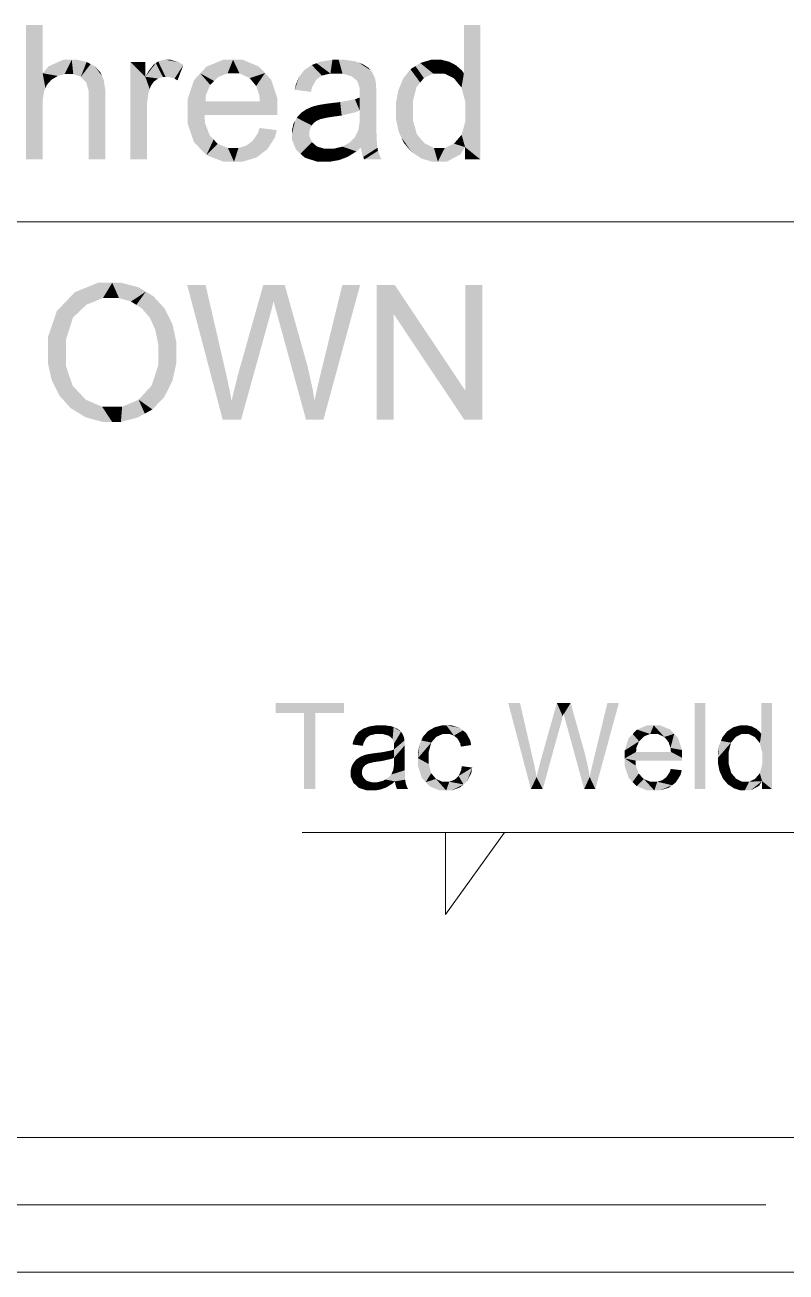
# Model space of a CAD drawing. Header units: millimetres. Extents: x 2 to 579, y 1 to 405.
# Drawn here: x 253.23 to 260.87, y 87.68 to 100.19 of the extents above; entities that cross this region are included whole.
import ezdxf

# ---------------------------------------------------------------- set-up
doc = ezdxf.new("R2010")
doc.units = ezdxf.units.MM
doc.linetypes.add('XKITLINE00', pattern=[0])
doc.layers.add('LinkedObject', color=7, linetype='Continuous', lineweight=0)

# ---------------------------------------------------------------- blocks, each defined once
blk = doc.blocks.new('*A4')
at = {"layer": 'LinkedObject'}
for points in [[(253.408, 100.192), (253.242, 98.842), (253.242, 100.192)], [(253.408, 99.707), (253.242, 98.842), (253.408, 100.192)], [(257.8, 100.192), (257.634, 99.707), (257.634, 100.192)], [(257.8, 100.192), (257.649, 99.417), (257.634, 99.707)], [(257.649, 99.417), (257.8, 100.192), (257.8, 98.842)], [(253.612, 99.842), (253.408, 99.707), (253.466, 99.775)], [(253.7, 99.842), (253.408, 99.707), (253.612, 99.842)], [(253.629, 99.699), (253.408, 99.707), (253.7, 99.842)], [(253.629, 99.699), (253.7, 99.842), (253.666, 99.699)], [(253.666, 99.699), (253.7, 99.842), (253.715, 99.699)], [(253.7, 99.842), (253.791, 99.671), (253.715, 99.699)], [(253.755, 99.842), (253.791, 99.671), (253.7, 99.842)], [(253.849, 99.821), (253.791, 99.671), (253.755, 99.842)], [(253.889, 99.799), (253.791, 99.671), (253.849, 99.821)], [(253.889, 99.799), (253.818, 99.642), (253.791, 99.671)], [(253.929, 99.778), (253.818, 99.642), (253.889, 99.799)], [(253.818, 99.642), (253.929, 99.778), (253.845, 99.614)], [(253.845, 99.614), (253.929, 99.778), (254.003, 99.681)], [(254.003, 99.681), (253.929, 99.778), (253.986, 99.719)], [(254.289, 99.821), (254.438, 99.672), (254.289, 98.842)], [(254.438, 99.672), (254.289, 99.821), (254.438, 99.821)], [(254.543, 99.809), (254.438, 99.672), (254.519, 99.792)], [(254.614, 99.671), (254.438, 99.672), (254.543, 99.809)], [(254.519, 99.792), (254.438, 99.672), (254.467, 99.724)], [(254.567, 99.826), (254.641, 99.671), (254.543, 99.809)], [(254.543, 99.809), (254.641, 99.671), (254.614, 99.671)], [(254.62, 99.842), (254.641, 99.671), (254.567, 99.826)], [(254.649, 99.842), (254.641, 99.671), (254.62, 99.842)], [(254.649, 99.842), (254.671, 99.671), (254.641, 99.671)], [(254.776, 99.816), (254.649, 99.842), (254.691, 99.842)], [(254.819, 99.789), (254.649, 99.842), (254.776, 99.816)], [(254.731, 99.653), (254.649, 99.842), (254.819, 99.789)], [(254.671, 99.671), (254.649, 99.842), (254.731, 99.653)], [(254.731, 99.653), (254.819, 99.789), (254.761, 99.636)], [(255.217, 99.842), (254.989, 99.706), (255.053, 99.774)], [(255.318, 99.842), (254.989, 99.706), (255.217, 99.842)], [(255.263, 99.706), (254.989, 99.706), (255.318, 99.842)], [(255.263, 99.706), (255.318, 99.842), (255.32, 99.706)], [(255.318, 99.842), (255.383, 99.706), (255.32, 99.706)], [(255.576, 99.775), (255.318, 99.842), (255.416, 99.842)], [(255.639, 99.709), (255.318, 99.842), (255.576, 99.775)], [(255.485, 99.658), (255.318, 99.842), (255.639, 99.709)], [(255.383, 99.706), (255.318, 99.842), (255.485, 99.658)], [(256.035, 99.741), (256.209, 99.684), (256.01, 99.709)], [(256.108, 99.79), (256.209, 99.684), (256.035, 99.741)], [(256.156, 99.808), (256.209, 99.684), (256.108, 99.79)], [(256.315, 99.842), (256.156, 99.808), (256.204, 99.825)], [(256.295, 99.704), (256.156, 99.808), (256.315, 99.842)], [(256.209, 99.684), (256.156, 99.808), (256.295, 99.704)], [(256.295, 99.704), (256.315, 99.842), (256.354, 99.704)], [(256.354, 99.704), (256.315, 99.842), (256.416, 99.704)], [(256.378, 99.842), (256.416, 99.704), (256.315, 99.842)], [(256.542, 99.827), (256.378, 99.842), (256.44, 99.842)], [(256.581, 99.813), (256.378, 99.842), (256.542, 99.827)], [(256.51, 99.676), (256.378, 99.842), (256.581, 99.813)], [(256.416, 99.704), (256.378, 99.842), (256.51, 99.676)], [(256.51, 99.676), (256.581, 99.813), (256.542, 99.648)], [(256.542, 99.648), (256.581, 99.813), (256.565, 99.628)], [(256.581, 99.813), (256.589, 99.557), (256.565, 99.628)], [(256.696, 99.739), (256.589, 99.557), (256.581, 99.813)], [(256.678, 99.761), (256.581, 99.813), (256.62, 99.798)], [(256.696, 99.739), (256.581, 99.813), (256.678, 99.761)], [(256.715, 99.716), (256.589, 99.557), (256.696, 99.739)], [(257.098, 99.747), (257.196, 99.614), (257.025, 99.655)], [(257.233, 99.659), (257.098, 99.747), (257.147, 99.779)], [(257.196, 99.614), (257.098, 99.747), (257.233, 99.659)], [(257.196, 99.81), (257.326, 99.704), (257.147, 99.779)], [(257.147, 99.779), (257.326, 99.704), (257.233, 99.659)], [(257.304, 99.842), (257.326, 99.704), (257.196, 99.81)], [(257.365, 99.842), (257.326, 99.704), (257.304, 99.842)], [(257.326, 99.704), (257.365, 99.842), (257.381, 99.704)], [(257.365, 99.842), (257.437, 99.704), (257.381, 99.704)], [(257.409, 99.842), (257.437, 99.704), (257.365, 99.842)], [(257.487, 99.823), (257.437, 99.704), (257.409, 99.842)], [(257.522, 99.805), (257.437, 99.704), (257.487, 99.823)], [(257.522, 99.805), (257.533, 99.658), (257.437, 99.704)], [(257.556, 99.786), (257.533, 99.658), (257.522, 99.805)], [(257.612, 99.737), (257.533, 99.658), (257.556, 99.786)], [(257.634, 99.707), (257.533, 99.658), (257.612, 99.737)], [(253.408, 99.434), (253.242, 98.842), (253.408, 99.707)], [(253.408, 99.434), (253.408, 99.707), (253.422, 99.525)], [(253.422, 99.525), (253.408, 99.707), (253.436, 99.557)], [(253.436, 99.557), (253.408, 99.707), (253.45, 99.59)], [(253.45, 99.59), (253.408, 99.707), (253.496, 99.642)], [(253.496, 99.642), (253.408, 99.707), (253.528, 99.661)], [(253.528, 99.661), (253.408, 99.707), (253.56, 99.68)], [(253.56, 99.68), (253.408, 99.707), (253.629, 99.699)], [(254.003, 99.681), (253.871, 99.524), (253.845, 99.614)], [(254.02, 99.643), (253.871, 99.524), (254.003, 99.681)], [(254.037, 99.534), (253.871, 99.524), (254.02, 99.643)], [(254.289, 98.842), (254.438, 99.672), (254.455, 98.842)], [(254.438, 99.672), (254.455, 99.354), (254.455, 98.842)], [(254.455, 99.354), (254.438, 99.672), (254.455, 99.406)], [(254.455, 99.406), (254.438, 99.672), (254.468, 99.503)], [(254.468, 99.503), (254.438, 99.672), (254.482, 99.547)], [(254.482, 99.547), (254.438, 99.672), (254.491, 99.576)], [(254.491, 99.576), (254.438, 99.672), (254.522, 99.622)], [(254.522, 99.622), (254.438, 99.672), (254.544, 99.638)], [(254.544, 99.638), (254.438, 99.672), (254.565, 99.654)], [(254.565, 99.654), (254.438, 99.672), (254.614, 99.671)], [(254.989, 99.706), (254.862, 99.446), (254.926, 99.638)], [(255.089, 99.591), (254.862, 99.446), (254.989, 99.706)], [(254.989, 99.706), (255.128, 99.629), (255.089, 99.591)], [(255.128, 99.629), (254.989, 99.706), (255.167, 99.668)], [(255.167, 99.668), (254.989, 99.706), (255.263, 99.706)], [(255.485, 99.658), (255.639, 99.709), (255.525, 99.61)], [(255.639, 99.709), (255.55, 99.579), (255.525, 99.61)], [(255.55, 99.579), (255.639, 99.709), (255.582, 99.487)], [(255.582, 99.487), (255.639, 99.709), (255.763, 99.454)], [(255.763, 99.454), (255.639, 99.709), (255.701, 99.642)], [(256.01, 99.709), (255.937, 99.541), (255.984, 99.677)], [(256.153, 99.643), (255.937, 99.541), (256.01, 99.709)], [(255.984, 99.677), (255.937, 99.541), (255.948, 99.593)], [(256.112, 99.571), (255.937, 99.541), (256.153, 99.643)], [(256.153, 99.643), (256.01, 99.709), (256.181, 99.664)], [(256.181, 99.664), (256.01, 99.709), (256.209, 99.684)], [(256.589, 99.501), (256.752, 99.605), (256.588, 99.48)], [(256.588, 99.48), (256.752, 99.605), (256.588, 99.463)], [(256.588, 99.463), (256.752, 99.605), (256.589, 99.333)], [(256.741, 99.66), (256.589, 99.557), (256.715, 99.716)], [(256.748, 99.626), (256.589, 99.557), (256.741, 99.66)], [(256.589, 99.557), (256.748, 99.626), (256.752, 99.605)], [(256.589, 99.557), (256.752, 99.605), (256.589, 99.506)], [(256.589, 99.506), (256.752, 99.605), (256.589, 99.501)], [(256.756, 99.528), (256.589, 99.333), (256.752, 99.605)], [(257.025, 99.655), (257.196, 99.614), (257.001, 99.596)], [(257.001, 99.596), (257.196, 99.614), (257.159, 99.569)], [(257.533, 99.658), (257.634, 99.707), (257.571, 99.611)], [(257.571, 99.611), (257.634, 99.707), (257.61, 99.564)], [(257.634, 99.707), (257.649, 99.417), (257.61, 99.564)], [(254.037, 99.462), (253.871, 99.524), (254.037, 99.534)], [(253.871, 99.524), (254.037, 99.462), (253.871, 99.461)], [(255.046, 99.489), (254.862, 99.446), (255.089, 99.591)], [(254.862, 99.446), (255.046, 99.489), (255.042, 99.425)], [(255.582, 99.487), (255.763, 99.454), (255.587, 99.425)], [(255.937, 99.541), (256.112, 99.571), (256.099, 99.52)], [(256.756, 99.473), (256.589, 99.333), (256.756, 99.528)], [(257.001, 99.596), (256.952, 99.33), (256.976, 99.536)], [(257.159, 99.569), (256.952, 99.33), (257.001, 99.596)], [(257.122, 99.427), (256.952, 99.33), (257.159, 99.569)], [(256.976, 99.536), (256.952, 99.33), (256.952, 99.403)], [(253.408, 99.377), (253.242, 98.842), (253.408, 99.434)], [(253.242, 98.842), (253.408, 99.377), (253.408, 98.842)], [(253.871, 98.842), (254.037, 99.462), (254.037, 98.842)], [(253.871, 99.461), (254.037, 99.462), (253.871, 98.842)], [(255.042, 99.425), (254.862, 99.323), (254.862, 99.446)], [(255.042, 99.425), (255.763, 99.333), (254.862, 99.323)], [(255.587, 99.425), (255.763, 99.333), (255.042, 99.425)], [(255.763, 99.333), (255.587, 99.425), (255.763, 99.454)], [(256.113, 99.372), (256.153, 99.228), (256.053, 99.345)], [(256.146, 99.381), (256.153, 99.228), (256.113, 99.372)], [(256.17, 99.387), (256.195, 99.247), (256.146, 99.381)], [(256.153, 99.228), (256.146, 99.381), (256.174, 99.237)], [(256.174, 99.237), (256.146, 99.381), (256.195, 99.247)], [(256.244, 99.4), (256.267, 99.263), (256.17, 99.387)], [(256.17, 99.387), (256.267, 99.263), (256.195, 99.247)], [(256.293, 99.406), (256.318, 99.271), (256.244, 99.4)], [(256.244, 99.4), (256.318, 99.271), (256.267, 99.263)], [(256.393, 99.418), (256.408, 99.283), (256.293, 99.406)], [(256.293, 99.406), (256.408, 99.283), (256.318, 99.271)], [(256.541, 99.446), (256.589, 99.333), (256.393, 99.418)], [(256.393, 99.418), (256.589, 99.333), (256.408, 99.283)], [(256.588, 99.463), (256.589, 99.333), (256.541, 99.446)], [(256.756, 99.473), (256.588, 99.272), (256.589, 99.333)], [(256.756, 99.252), (256.588, 99.272), (256.756, 99.473)], [(256.952, 99.33), (257.122, 99.427), (257.122, 99.33)], [(257.649, 99.417), (257.8, 98.842), (257.649, 99.316)], [(255.763, 99.325), (254.862, 99.323), (255.763, 99.333)], [(255.762, 99.303), (254.862, 99.323), (255.763, 99.325)], [(254.862, 99.323), (254.988, 98.952), (254.862, 99.204)], [(255.037, 99.208), (254.988, 98.952), (254.862, 99.323)], [(255.037, 99.208), (254.862, 99.323), (255.032, 99.289)], [(255.762, 99.289), (254.862, 99.323), (255.762, 99.303)], [(255.032, 99.289), (254.862, 99.323), (255.762, 99.289)], [(255.941, 99.231), (255.909, 99.1), (255.925, 99.202)], [(256.097, 99.166), (255.909, 99.1), (255.941, 99.231)], [(255.957, 99.261), (256.108, 99.183), (255.941, 99.231)], [(255.941, 99.231), (256.108, 99.183), (256.097, 99.166)], [(256, 99.309), (256.108, 99.183), (255.957, 99.261)], [(256.12, 99.201), (256, 99.309), (256.027, 99.327)], [(256.108, 99.183), (256, 99.309), (256.12, 99.201)], [(256.053, 99.345), (256.153, 99.228), (256.027, 99.327)], [(256.027, 99.327), (256.153, 99.228), (256.12, 99.201)], [(256.408, 99.283), (256.589, 99.333), (256.544, 99.315)], [(256.575, 99.135), (256.756, 99.252), (256.756, 99.136)], [(256.588, 99.218), (256.756, 99.252), (256.575, 99.135)], [(256.756, 99.252), (256.588, 99.218), (256.588, 99.272)], [(256.952, 99.33), (257.122, 99.236), (256.952, 99.255)], [(257.122, 99.236), (256.952, 99.33), (257.122, 99.33)], [(256.952, 99.255), (257.122, 99.236), (256.979, 99.122)], [(256.979, 99.122), (257.122, 99.236), (257.006, 99.065)], [(257.006, 99.065), (257.122, 99.236), (257.162, 99.096)], [(257.649, 99.225), (257.8, 98.842), (257.611, 99.09)], [(257.649, 99.316), (257.8, 98.842), (257.649, 99.225)], [(254.862, 99.204), (254.988, 98.952), (254.925, 99.018)], [(255.083, 99.085), (254.988, 98.952), (255.037, 99.208)], [(255.515, 99.029), (255.757, 99.136), (255.662, 98.945)], [(255.567, 99.105), (255.757, 99.136), (255.515, 99.029)], [(255.757, 99.136), (255.567, 99.105), (255.585, 99.158)], [(255.662, 98.945), (255.757, 99.136), (255.737, 99.061)], [(255.925, 99.202), (255.909, 99.1), (255.909, 99.136)], [(256.085, 99.126), (255.909, 99.1), (256.097, 99.166)], [(255.909, 99.1), (256.085, 99.126), (256.085, 99.105)], [(256.085, 99.071), (255.909, 99.1), (256.085, 99.105)], [(255.909, 99.1), (256.085, 99.071), (255.909, 99.039)], [(256.489, 99.013), (256.756, 99.136), (256.762, 98.99)], [(256.544, 99.07), (256.756, 99.136), (256.489, 99.013)], [(256.561, 99.106), (256.756, 99.136), (256.544, 99.07)], [(256.756, 99.136), (256.561, 99.106), (256.575, 99.135)], [(254.988, 98.952), (255.083, 99.085), (255.051, 98.886)], [(255.123, 99.042), (255.051, 98.886), (255.083, 99.085)], [(255.164, 98.999), (255.051, 98.886), (255.123, 99.042)], [(255.164, 98.999), (255.328, 98.82), (255.051, 98.886)], [(255.267, 98.957), (255.328, 98.82), (255.164, 98.999)], [(255.451, 98.981), (255.607, 98.903), (255.373, 98.957)], [(255.483, 99.005), (255.662, 98.945), (255.451, 98.981)], [(255.607, 98.903), (255.451, 98.981), (255.662, 98.945)], [(255.515, 99.029), (255.662, 98.945), (255.483, 99.005)], [(255.909, 99.039), (256.085, 99.071), (255.952, 98.938)], [(255.952, 98.938), (256.085, 99.071), (255.995, 98.899)], [(255.995, 98.899), (256.085, 99.071), (256.11, 99.016)], [(256.11, 99.016), (256.038, 98.86), (255.995, 98.899)], [(256.135, 98.994), (256.038, 98.86), (256.11, 99.016)], [(256.16, 98.972), (256.038, 98.86), (256.135, 98.994)], [(256.602, 98.962), (256.415, 98.971), (256.452, 98.992)], [(256.489, 99.013), (256.762, 98.99), (256.452, 98.992)], [(256.762, 98.99), (256.602, 98.962), (256.452, 98.992)], [(256.602, 98.962), (256.762, 98.99), (256.606, 98.928)], [(256.606, 98.928), (256.762, 98.99), (256.767, 98.959)], [(257.162, 99.096), (257.109, 98.917), (257.006, 99.065)], [(257.006, 99.065), (257.109, 98.917), (257.033, 99.007)], [(257.201, 99.049), (257.109, 98.917), (257.162, 99.096)], [(257.109, 98.917), (257.201, 99.049), (257.158, 98.885)], [(257.158, 98.885), (257.201, 99.049), (257.241, 99.003)], [(257.241, 99.003), (257.373, 98.82), (257.158, 98.885)], [(257.334, 98.957), (257.373, 98.82), (257.241, 99.003)], [(257.535, 99.001), (257.646, 98.966), (257.442, 98.957)], [(257.646, 98.966), (257.535, 99.001), (257.573, 99.045)], [(257.611, 99.09), (257.646, 98.966), (257.573, 99.045)], [(257.611, 99.09), (257.8, 98.842), (257.646, 98.966)], [(255.051, 98.886), (255.328, 98.82), (255.22, 98.82)], [(255.328, 98.957), (255.328, 98.82), (255.267, 98.957)], [(255.373, 98.957), (255.607, 98.903), (255.328, 98.82)], [(255.373, 98.957), (255.328, 98.82), (255.328, 98.957)], [(255.328, 98.82), (255.607, 98.903), (255.413, 98.82)], [(255.413, 98.82), (255.607, 98.903), (255.553, 98.862)], [(256.038, 98.86), (256.16, 98.972), (256.162, 98.82)], [(256.242, 98.82), (256.16, 98.972), (256.234, 98.95)], [(256.162, 98.82), (256.16, 98.972), (256.242, 98.82)], [(256.234, 98.95), (256.291, 98.82), (256.242, 98.82)], [(256.282, 98.95), (256.291, 98.82), (256.234, 98.95)], [(256.33, 98.95), (256.291, 98.82), (256.282, 98.95)], [(256.291, 98.82), (256.33, 98.95), (256.382, 98.836)], [(256.425, 98.852), (256.33, 98.95), (256.415, 98.971)], [(256.382, 98.836), (256.33, 98.95), (256.425, 98.852)], [(256.556, 98.923), (256.415, 98.971), (256.602, 98.962)], [(256.467, 98.868), (256.415, 98.971), (256.556, 98.923)], [(256.425, 98.852), (256.415, 98.971), (256.467, 98.868)], [(256.767, 98.959), (256.623, 98.867), (256.606, 98.928)], [(256.772, 98.929), (256.623, 98.867), (256.767, 98.959)], [(256.772, 98.929), (256.636, 98.842), (256.623, 98.867)], [(256.793, 98.87), (256.636, 98.842), (256.772, 98.929)], [(256.636, 98.842), (256.793, 98.87), (256.809, 98.842)], [(257.158, 98.885), (257.373, 98.82), (257.207, 98.852)], [(257.207, 98.852), (257.373, 98.82), (257.314, 98.82)], [(257.373, 98.82), (257.334, 98.957), (257.388, 98.957)], [(257.373, 98.82), (257.646, 98.966), (257.463, 98.82)], [(257.442, 98.957), (257.646, 98.966), (257.373, 98.82)], [(257.442, 98.957), (257.373, 98.82), (257.388, 98.957)], [(257.463, 98.82), (257.646, 98.966), (257.599, 98.893)], [(257.646, 98.966), (257.8, 98.842), (257.646, 98.842)], [(253.963, 97.605), (253.64, 97.415), (253.73, 97.51)], [(254.106, 97.605), (253.64, 97.415), (253.963, 97.605)], [(254.012, 97.451), (253.64, 97.415), (254.106, 97.605)], [(254.012, 97.451), (254.106, 97.605), (254.107, 97.451)], [(254.106, 97.605), (254.174, 97.451), (254.107, 97.451)], [(254.368, 97.56), (254.106, 97.605), (254.199, 97.605)], [(254.443, 97.516), (254.106, 97.605), (254.368, 97.56)], [(254.294, 97.417), (254.106, 97.605), (254.443, 97.516)], [(254.174, 97.451), (254.106, 97.605), (254.294, 97.417)], [(254.294, 97.417), (254.443, 97.516), (254.348, 97.383)], [(254.443, 97.516), (254.402, 97.349), (254.348, 97.383)], [(254.402, 97.349), (254.443, 97.516), (254.483, 97.254)], [(254.632, 97.346), (254.443, 97.516), (254.518, 97.471)], [(254.672, 97.267), (254.443, 97.516), (254.632, 97.346)], [(254.483, 97.254), (254.443, 97.516), (254.672, 97.267)], [(255.043, 97.582), (255.214, 96.232), (254.858, 97.582)], [(255.247, 96.697), (255.214, 96.232), (255.043, 97.582)], [(255.621, 97.582), (255.684, 97.26), (255.364, 96.67)], [(255.684, 97.26), (255.621, 97.582), (255.693, 97.293)], [(255.693, 97.293), (255.621, 97.582), (255.713, 97.372)], [(255.713, 97.372), (255.621, 97.582), (255.724, 97.419)], [(255.837, 97.582), (255.724, 97.419), (255.621, 97.582)], [(255.724, 97.419), (255.837, 97.582), (255.728, 97.404)], [(255.728, 97.404), (255.837, 97.582), (255.75, 97.324)], [(255.75, 97.324), (255.837, 97.582), (255.768, 97.26)], [(255.768, 97.26), (255.837, 97.582), (256.029, 96.898)], [(256.593, 97.582), (256.202, 96.714), (256.414, 97.582)], [(256.225, 96.232), (256.202, 96.714), (256.593, 97.582)], [(256.758, 97.582), (256.929, 97.292), (256.758, 96.232)], [(256.929, 97.292), (256.758, 97.582), (256.941, 97.582)], [(256.929, 97.292), (256.941, 97.582), (257.637, 96.232)], [(257.637, 96.232), (256.941, 97.582), (257.649, 96.522)], [(257.82, 97.582), (257.649, 96.522), (257.649, 97.582)], [(257.82, 96.232), (257.649, 96.522), (257.82, 97.582)], [(253.64, 97.415), (253.46, 96.889), (253.55, 97.32)], [(253.712, 97.256), (253.46, 96.889), (253.64, 97.415)], [(253.849, 97.386), (253.64, 97.415), (254.012, 97.451)], [(253.64, 97.415), (253.849, 97.386), (253.78, 97.321)], [(253.712, 97.256), (253.64, 97.415), (253.78, 97.321)], [(253.55, 97.32), (253.46, 96.889), (253.46, 97.057)], [(253.643, 97.038), (253.46, 96.889), (253.712, 97.256)], [(254.483, 97.254), (254.672, 97.267), (254.511, 97.193)], [(254.672, 97.267), (254.539, 97.131), (254.511, 97.193)], [(254.539, 97.131), (254.672, 97.267), (254.567, 96.988)], [(254.567, 96.988), (254.672, 97.267), (254.75, 97.006)], [(254.75, 97.006), (254.672, 97.267), (254.711, 97.187)], [(255.364, 96.67), (255.684, 97.26), (255.399, 96.232)], [(256.029, 96.898), (256.05, 96.232), (255.768, 97.26)], [(256.758, 96.232), (256.929, 97.292), (256.929, 96.232)], [(253.46, 96.889), (253.643, 97.038), (253.643, 96.886)], [(254.567, 96.905), (254.75, 97.006), (254.75, 96.905)], [(254.567, 96.988), (254.75, 97.006), (254.567, 96.905)], [(253.46, 96.889), (253.643, 96.764), (253.46, 96.8)], [(253.643, 96.764), (253.46, 96.889), (253.643, 96.886)], [(254.502, 96.574), (254.75, 96.905), (254.668, 96.537)], [(254.567, 96.775), (254.75, 96.905), (254.502, 96.574)], [(254.75, 96.905), (254.567, 96.775), (254.567, 96.905)], [(254.668, 96.537), (254.75, 96.905), (254.709, 96.618)], [(254.709, 96.618), (254.75, 96.905), (254.75, 96.802)], [(256.065, 96.771), (256.05, 96.232), (256.029, 96.898)], [(253.46, 96.8), (253.643, 96.764), (253.498, 96.632)], [(253.498, 96.632), (253.643, 96.764), (253.537, 96.552)], [(253.537, 96.552), (253.643, 96.764), (253.709, 96.572)], [(256.118, 96.532), (256.05, 96.232), (256.065, 96.771)], [(255.263, 96.627), (255.214, 96.232), (255.247, 96.697)], [(255.291, 96.489), (255.214, 96.232), (255.263, 96.627)], [(255.36, 96.653), (255.399, 96.232), (255.329, 96.529)], [(255.364, 96.67), (255.399, 96.232), (255.36, 96.653)], [(256.182, 96.631), (256.225, 96.232), (256.148, 96.484)], [(256.202, 96.714), (256.225, 96.232), (256.182, 96.631)], [(253.709, 96.572), (253.689, 96.347), (253.537, 96.552)], [(253.537, 96.552), (253.689, 96.347), (253.576, 96.473)], [(253.775, 96.502), (253.689, 96.347), (253.709, 96.572)], [(253.689, 96.347), (253.775, 96.502), (253.764, 96.301)], [(253.764, 96.301), (253.775, 96.502), (253.84, 96.432)], [(254.436, 96.503), (254.509, 96.334), (254.371, 96.432)], [(254.668, 96.537), (254.436, 96.503), (254.502, 96.574)], [(254.626, 96.456), (254.436, 96.503), (254.668, 96.537)], [(254.509, 96.334), (254.436, 96.503), (254.626, 96.456)], [(255.303, 96.421), (255.214, 96.232), (255.291, 96.489)], [(255.329, 96.529), (255.399, 96.232), (255.303, 96.421)], [(256.135, 96.421), (256.05, 96.232), (256.118, 96.532)], [(256.148, 96.484), (256.225, 96.232), (256.135, 96.421)], [(257.649, 96.522), (257.82, 96.232), (257.637, 96.232)], [(253.84, 96.432), (254.105, 96.209), (253.764, 96.301)], [(254.005, 96.361), (254.105, 96.209), (253.84, 96.432)], [(254.105, 96.209), (254.005, 96.361), (254.104, 96.361)], [(254.205, 96.361), (254.105, 96.209), (254.104, 96.361)], [(254.105, 96.209), (254.205, 96.361), (254.193, 96.209)], [(254.193, 96.209), (254.205, 96.361), (254.357, 96.251)], [(254.433, 96.292), (254.205, 96.361), (254.371, 96.432)], [(254.357, 96.251), (254.205, 96.361), (254.433, 96.292)], [(254.371, 96.432), (254.509, 96.334), (254.433, 96.292)], [(255.303, 96.421), (255.399, 96.232), (255.214, 96.232)], [(256.135, 96.421), (256.225, 96.232), (256.05, 96.232)], [(253.764, 96.301), (254.105, 96.209), (253.84, 96.255)], [(253.84, 96.255), (254.105, 96.209), (254.01, 96.209)], [(255.747, 93.389), (256.031, 93.287), (255.747, 93.287)], [(256.145, 93.287), (256.031, 93.287), (255.747, 93.389)], [(256.145, 93.287), (255.747, 93.389), (256.431, 93.389)], [(256.145, 93.287), (256.431, 93.389), (256.431, 93.287)], [(258.197, 93.389), (258.306, 92.525), (258.079, 93.389)], [(258.327, 92.823), (258.306, 92.525), (258.197, 93.389)], [(258.567, 93.389), (258.607, 93.183), (258.403, 92.806)], [(258.607, 93.183), (258.567, 93.389), (258.613, 93.204)], [(258.613, 93.204), (258.567, 93.389), (258.626, 93.255)], [(258.626, 93.255), (258.567, 93.389), (258.633, 93.285)], [(258.705, 93.389), (258.633, 93.285), (258.567, 93.389)], [(258.633, 93.285), (258.705, 93.389), (258.635, 93.275)], [(258.635, 93.275), (258.705, 93.389), (258.649, 93.224)], [(258.649, 93.224), (258.705, 93.389), (258.661, 93.183)], [(258.661, 93.183), (258.705, 93.389), (258.828, 92.951)], [(259.189, 93.389), (258.939, 92.834), (259.074, 93.389)], [(258.953, 92.525), (258.939, 92.834), (259.189, 93.389)], [(260.056, 93.389), (259.95, 92.525), (259.95, 93.389)], [(260.056, 92.525), (259.95, 92.525), (260.056, 93.389)], [(260.724, 93.389), (260.618, 93.079), (260.618, 93.389)], [(260.724, 93.389), (260.627, 92.893), (260.618, 93.079)], [(260.627, 92.893), (260.724, 93.389), (260.724, 92.525)], [(256.031, 92.525), (256.145, 93.287), (256.145, 92.525)], [(256.031, 93.287), (256.145, 93.287), (256.031, 92.525)], [(256.579, 93.101), (256.691, 93.064), (256.563, 93.08)], [(256.626, 93.132), (256.691, 93.064), (256.579, 93.101)], [(256.657, 93.143), (256.691, 93.064), (256.626, 93.132)], [(256.758, 93.165), (256.657, 93.143), (256.687, 93.154)], [(256.746, 93.077), (256.657, 93.143), (256.758, 93.165)], [(256.691, 93.064), (256.657, 93.143), (256.746, 93.077)], [(256.746, 93.077), (256.758, 93.165), (256.783, 93.077)], [(256.783, 93.077), (256.758, 93.165), (256.823, 93.077)], [(256.799, 93.165), (256.823, 93.077), (256.758, 93.165)], [(256.904, 93.156), (256.799, 93.165), (256.839, 93.165)], [(256.929, 93.147), (256.799, 93.165), (256.904, 93.156)], [(256.884, 93.059), (256.799, 93.165), (256.929, 93.147)], [(256.823, 93.077), (256.799, 93.165), (256.884, 93.059)], [(256.884, 93.059), (256.929, 93.147), (256.904, 93.041)], [(256.904, 93.041), (256.929, 93.147), (256.919, 93.028)], [(256.929, 93.147), (256.934, 92.983), (256.919, 93.028)], [(257.003, 93.099), (256.934, 92.983), (256.929, 93.147)], [(256.991, 93.113), (256.929, 93.147), (256.954, 93.137)], [(257.003, 93.099), (256.929, 93.147), (256.991, 93.113)], [(257.015, 93.085), (256.934, 92.983), (257.003, 93.099)], [(257.275, 93.108), (257.332, 93.021), (257.224, 93.051)], [(257.357, 93.049), (257.275, 93.108), (257.309, 93.127)], [(257.332, 93.021), (257.275, 93.108), (257.357, 93.049)], [(257.343, 93.146), (257.422, 93.078), (257.309, 93.127)], [(257.309, 93.127), (257.422, 93.078), (257.357, 93.049)], [(257.418, 93.165), (257.422, 93.078), (257.343, 93.146)], [(257.458, 93.165), (257.422, 93.078), (257.418, 93.165)], [(257.422, 93.078), (257.458, 93.165), (257.462, 93.078)], [(257.458, 93.165), (257.489, 93.078), (257.462, 93.078)], [(257.592, 93.14), (257.458, 93.165), (257.509, 93.165)], [(257.624, 93.114), (257.458, 93.165), (257.592, 93.14)], [(257.534, 93.062), (257.458, 93.165), (257.624, 93.114)], [(257.489, 93.078), (257.458, 93.165), (257.534, 93.062)], [(257.534, 93.062), (257.624, 93.114), (257.552, 93.046)], [(257.624, 93.114), (257.571, 93.03), (257.552, 93.046)], [(257.571, 93.03), (257.624, 93.114), (257.597, 92.983)], [(257.597, 92.983), (257.624, 93.114), (257.707, 92.967)], [(257.698, 93.014), (257.624, 93.114), (257.657, 93.088)], [(257.707, 92.967), (257.624, 93.114), (257.698, 93.014)], [(258.403, 92.806), (258.607, 93.183), (258.425, 92.525)], [(258.828, 92.951), (258.841, 92.525), (258.661, 93.183)], [(259.369, 93.122), (259.442, 93.054), (259.328, 93.078)], [(259.539, 93.165), (259.369, 93.122), (259.474, 93.165)], [(259.503, 93.078), (259.369, 93.122), (259.539, 93.165)], [(259.442, 93.054), (259.369, 93.122), (259.503, 93.078)], [(259.503, 93.078), (259.539, 93.165), (259.54, 93.078)], [(259.539, 93.165), (259.58, 93.078), (259.54, 93.078)], [(259.704, 93.123), (259.539, 93.165), (259.601, 93.165)], [(259.744, 93.08), (259.539, 93.165), (259.704, 93.123)], [(259.645, 93.048), (259.539, 93.165), (259.744, 93.08)], [(259.58, 93.078), (259.539, 93.165), (259.645, 93.048)], [(260.275, 93.104), (260.338, 93.02), (260.228, 93.046)], [(260.362, 93.048), (260.275, 93.104), (260.306, 93.125)], [(260.338, 93.02), (260.275, 93.104), (260.362, 93.048)], [(260.337, 93.145), (260.421, 93.077), (260.306, 93.125)], [(260.306, 93.125), (260.421, 93.077), (260.362, 93.048)], [(260.407, 93.165), (260.421, 93.077), (260.337, 93.145)], [(260.446, 93.165), (260.421, 93.077), (260.407, 93.165)], [(260.421, 93.077), (260.446, 93.165), (260.456, 93.077)], [(260.446, 93.165), (260.492, 93.077), (260.456, 93.077)], [(260.474, 93.165), (260.492, 93.077), (260.446, 93.165)], [(260.524, 93.153), (260.492, 93.077), (260.474, 93.165)], [(260.546, 93.141), (260.492, 93.077), (260.524, 93.153)], [(260.546, 93.141), (260.553, 93.047), (260.492, 93.077)], [(260.568, 93.129), (260.553, 93.047), (260.546, 93.141)], [(260.604, 93.098), (260.553, 93.047), (260.568, 93.129)], [(260.618, 93.079), (260.553, 93.047), (260.604, 93.098)], [(256.563, 93.08), (256.517, 92.973), (256.547, 93.06)], [(256.655, 93.038), (256.517, 92.973), (256.563, 93.08)], [(256.547, 93.06), (256.517, 92.973), (256.524, 93.006)], [(256.629, 92.992), (256.517, 92.973), (256.655, 93.038)], [(256.517, 92.973), (256.629, 92.992), (256.62, 92.959)], [(256.655, 93.038), (256.563, 93.08), (256.673, 93.051)], [(256.673, 93.051), (256.563, 93.08), (256.691, 93.064)], [(256.934, 92.933), (257.038, 93.013), (256.933, 92.923)], [(256.933, 92.923), (257.038, 93.013), (256.934, 92.84)], [(257.031, 93.049), (256.934, 92.983), (257.015, 93.085)], [(257.036, 93.027), (256.934, 92.983), (257.031, 93.049)], [(256.934, 92.983), (257.036, 93.027), (257.038, 93.013)], [(256.934, 92.983), (257.038, 93.013), (256.934, 92.95)], [(256.934, 92.95), (257.038, 93.013), (256.934, 92.947)], [(256.934, 92.947), (257.038, 93.013), (256.934, 92.933)], [(257.041, 92.964), (256.934, 92.84), (257.038, 93.013)], [(257.207, 93.013), (257.173, 92.836), (257.19, 92.975)], [(257.307, 92.992), (257.173, 92.836), (257.207, 93.013)], [(257.282, 92.901), (257.173, 92.836), (257.307, 92.992)], [(257.19, 92.975), (257.173, 92.836), (257.173, 92.887)], [(257.224, 93.051), (257.332, 93.021), (257.207, 93.013)], [(257.207, 93.013), (257.332, 93.021), (257.307, 92.992)], [(257.597, 92.983), (257.707, 92.967), (257.604, 92.951)], [(259.328, 93.078), (259.247, 92.912), (259.287, 93.035)], [(259.392, 93.005), (259.247, 92.912), (259.328, 93.078)], [(259.364, 92.939), (259.247, 92.912), (259.392, 93.005)], [(259.328, 93.078), (259.442, 93.054), (259.392, 93.005)], [(259.645, 93.048), (259.744, 93.08), (259.671, 93.017)], [(259.744, 93.08), (259.687, 92.997), (259.671, 93.017)], [(259.687, 92.997), (259.744, 93.08), (259.707, 92.938)], [(259.707, 92.938), (259.744, 93.08), (259.823, 92.917)], [(259.823, 92.917), (259.744, 93.08), (259.783, 93.037)], [(260.213, 93.008), (260.182, 92.838), (260.197, 92.97)], [(260.314, 92.991), (260.182, 92.838), (260.213, 93.008)], [(260.291, 92.9), (260.182, 92.838), (260.314, 92.991)], [(260.197, 92.97), (260.182, 92.838), (260.182, 92.885)], [(260.228, 93.046), (260.338, 93.02), (260.213, 93.008)], [(260.213, 93.008), (260.338, 93.02), (260.314, 92.991)], [(260.553, 93.047), (260.618, 93.079), (260.578, 93.017)], [(260.578, 93.017), (260.618, 93.079), (260.603, 92.987)], [(260.618, 93.079), (260.627, 92.893), (260.603, 92.987)], [(256.591, 92.847), (256.655, 92.772), (256.574, 92.835)], [(256.629, 92.864), (256.655, 92.772), (256.591, 92.847)], [(256.65, 92.87), (256.655, 92.772), (256.629, 92.864)], [(256.666, 92.874), (256.682, 92.784), (256.65, 92.87)], [(256.655, 92.772), (256.65, 92.87), (256.668, 92.778)], [(256.668, 92.778), (256.65, 92.87), (256.682, 92.784)], [(256.713, 92.882), (256.728, 92.795), (256.666, 92.874)], [(256.666, 92.874), (256.728, 92.795), (256.682, 92.784)], [(256.744, 92.886), (256.761, 92.8), (256.713, 92.882)], [(256.713, 92.882), (256.761, 92.8), (256.728, 92.795)], [(256.809, 92.894), (256.818, 92.808), (256.744, 92.886)], [(256.744, 92.886), (256.818, 92.808), (256.761, 92.8)], [(256.903, 92.912), (256.934, 92.84), (256.809, 92.894)], [(256.809, 92.894), (256.934, 92.84), (256.818, 92.808)], [(256.933, 92.923), (256.934, 92.84), (256.903, 92.912)], [(257.041, 92.929), (256.933, 92.801), (256.934, 92.84)], [(257.041, 92.788), (256.933, 92.801), (257.041, 92.929)], [(257.041, 92.929), (256.934, 92.84), (257.041, 92.964)], [(257.173, 92.836), (257.282, 92.901), (257.282, 92.839)], [(258.851, 92.87), (258.841, 92.525), (258.828, 92.951)], [(258.885, 92.717), (258.841, 92.525), (258.851, 92.87)], [(259.247, 92.912), (259.364, 92.939), (259.362, 92.898)], [(259.362, 92.898), (259.247, 92.833), (259.247, 92.912)], [(259.362, 92.898), (259.823, 92.839), (259.247, 92.833)], [(259.711, 92.898), (259.823, 92.839), (259.362, 92.898)], [(259.707, 92.938), (259.823, 92.917), (259.711, 92.898)], [(259.823, 92.839), (259.711, 92.898), (259.823, 92.917)], [(260.182, 92.838), (260.291, 92.9), (260.291, 92.838)], [(260.627, 92.893), (260.724, 92.525), (260.627, 92.829)], [(256.519, 92.774), (256.498, 92.69), (256.509, 92.755)], [(256.619, 92.732), (256.498, 92.69), (256.519, 92.774)], [(256.509, 92.755), (256.498, 92.69), (256.498, 92.713)], [(256.612, 92.707), (256.498, 92.69), (256.619, 92.732)], [(256.53, 92.793), (256.626, 92.744), (256.519, 92.774)], [(256.519, 92.774), (256.626, 92.744), (256.619, 92.732)], [(256.557, 92.824), (256.626, 92.744), (256.53, 92.793)], [(256.634, 92.755), (256.557, 92.824), (256.574, 92.835)], [(256.626, 92.744), (256.557, 92.824), (256.634, 92.755)], [(256.574, 92.835), (256.655, 92.772), (256.634, 92.755)], [(256.818, 92.808), (256.934, 92.84), (256.905, 92.828)], [(256.925, 92.713), (257.041, 92.788), (257.041, 92.714)], [(256.933, 92.766), (257.041, 92.788), (256.925, 92.713)], [(257.041, 92.788), (256.933, 92.766), (256.933, 92.801)], [(257.282, 92.776), (257.173, 92.836), (257.282, 92.839)], [(257.173, 92.836), (257.251, 92.595), (257.173, 92.758)], [(257.282, 92.776), (257.251, 92.595), (257.173, 92.836)], [(257.173, 92.758), (257.251, 92.595), (257.212, 92.637)], [(257.306, 92.684), (257.251, 92.595), (257.282, 92.776)], [(257.581, 92.656), (257.718, 92.741), (257.63, 92.572)], [(257.607, 92.715), (257.718, 92.741), (257.581, 92.656)], [(257.718, 92.741), (257.607, 92.715), (257.613, 92.755)], [(257.63, 92.572), (257.718, 92.741), (257.665, 92.603)], [(257.665, 92.603), (257.718, 92.741), (257.709, 92.687)], [(258.338, 92.778), (258.306, 92.525), (258.327, 92.823)], [(258.356, 92.69), (258.306, 92.525), (258.338, 92.778)], [(258.4, 92.795), (258.425, 92.525), (258.38, 92.715)], [(258.403, 92.806), (258.425, 92.525), (258.4, 92.795)], [(258.896, 92.646), (258.841, 92.525), (258.885, 92.717)], [(258.926, 92.781), (258.953, 92.525), (258.904, 92.687)], [(258.939, 92.834), (258.953, 92.525), (258.926, 92.781)], [(259.823, 92.835), (259.247, 92.833), (259.823, 92.839)], [(259.823, 92.821), (259.247, 92.833), (259.823, 92.835)], [(259.247, 92.833), (259.327, 92.596), (259.247, 92.757)], [(259.359, 92.76), (259.327, 92.596), (259.247, 92.833)], [(259.359, 92.76), (259.247, 92.833), (259.356, 92.811)], [(259.823, 92.811), (259.247, 92.833), (259.823, 92.821)], [(259.356, 92.811), (259.247, 92.833), (259.823, 92.811)], [(259.247, 92.757), (259.327, 92.596), (259.287, 92.638)], [(259.388, 92.681), (259.327, 92.596), (259.359, 92.76)], [(259.82, 92.714), (259.698, 92.694), (259.71, 92.727)], [(260.182, 92.838), (260.291, 92.778), (260.182, 92.79)], [(260.291, 92.778), (260.182, 92.838), (260.291, 92.838)], [(260.182, 92.79), (260.291, 92.778), (260.199, 92.705)], [(260.199, 92.705), (260.291, 92.778), (260.216, 92.668)], [(260.216, 92.668), (260.291, 92.778), (260.316, 92.688)], [(260.627, 92.771), (260.724, 92.525), (260.603, 92.684)], [(260.627, 92.829), (260.724, 92.525), (260.627, 92.771)], [(256.498, 92.69), (256.612, 92.707), (256.612, 92.693)], [(256.612, 92.672), (256.498, 92.69), (256.612, 92.693)], [(256.498, 92.69), (256.612, 92.672), (256.498, 92.651)], [(256.498, 92.651), (256.612, 92.672), (256.526, 92.587)], [(256.526, 92.587), (256.612, 92.672), (256.554, 92.562)], [(256.554, 92.562), (256.612, 92.672), (256.628, 92.637)], [(256.628, 92.637), (256.581, 92.537), (256.554, 92.562)], [(256.644, 92.623), (256.581, 92.537), (256.628, 92.637)], [(256.66, 92.608), (256.581, 92.537), (256.644, 92.623)], [(256.581, 92.537), (256.66, 92.608), (256.661, 92.511)], [(256.712, 92.511), (256.66, 92.608), (256.707, 92.594)], [(256.661, 92.511), (256.66, 92.608), (256.712, 92.511)], [(256.707, 92.594), (256.743, 92.511), (256.712, 92.511)], [(256.737, 92.594), (256.743, 92.511), (256.707, 92.594)], [(256.768, 92.594), (256.743, 92.511), (256.737, 92.594)], [(256.743, 92.511), (256.768, 92.594), (256.802, 92.522)], [(256.829, 92.532), (256.768, 92.594), (256.822, 92.608)], [(256.802, 92.522), (256.768, 92.594), (256.829, 92.532)], [(256.943, 92.602), (256.822, 92.608), (256.846, 92.621)], [(256.913, 92.577), (256.822, 92.608), (256.943, 92.602)], [(256.856, 92.542), (256.822, 92.608), (256.913, 92.577)], [(256.829, 92.532), (256.822, 92.608), (256.856, 92.542)], [(256.87, 92.635), (257.044, 92.62), (256.846, 92.621)], [(257.044, 92.62), (256.943, 92.602), (256.846, 92.621)], [(256.87, 92.635), (257.041, 92.714), (257.044, 92.62)], [(256.905, 92.671), (257.041, 92.714), (256.87, 92.635)], [(256.916, 92.695), (257.041, 92.714), (256.905, 92.671)], [(257.041, 92.714), (256.916, 92.695), (256.925, 92.713)], [(256.943, 92.602), (257.044, 92.62), (256.945, 92.58)], [(256.945, 92.58), (257.044, 92.62), (257.048, 92.6)], [(257.048, 92.6), (256.956, 92.542), (256.945, 92.58)], [(257.051, 92.581), (256.956, 92.542), (257.048, 92.6)], [(257.251, 92.595), (257.306, 92.684), (257.33, 92.656)], [(257.354, 92.627), (257.251, 92.595), (257.33, 92.656)], [(257.354, 92.627), (257.457, 92.511), (257.251, 92.595)], [(257.251, 92.595), (257.457, 92.511), (257.29, 92.553)], [(257.417, 92.599), (257.457, 92.511), (257.354, 92.627)], [(257.457, 92.511), (257.417, 92.599), (257.456, 92.599)], [(257.487, 92.599), (257.457, 92.511), (257.456, 92.599)], [(257.487, 92.599), (257.63, 92.572), (257.457, 92.511)], [(257.539, 92.618), (257.63, 92.572), (257.487, 92.599)], [(257.63, 92.572), (257.539, 92.618), (257.56, 92.637)], [(257.581, 92.656), (257.63, 92.572), (257.56, 92.637)], [(258.363, 92.646), (258.306, 92.525), (258.356, 92.69)], [(258.363, 92.646), (258.425, 92.525), (258.306, 92.525)], [(258.38, 92.715), (258.425, 92.525), (258.363, 92.646)], [(258.896, 92.646), (258.953, 92.525), (258.841, 92.525)], [(258.904, 92.687), (258.953, 92.525), (258.896, 92.646)], [(259.327, 92.596), (259.388, 92.681), (259.367, 92.554)], [(259.414, 92.653), (259.367, 92.554), (259.388, 92.681)], [(259.44, 92.626), (259.367, 92.554), (259.414, 92.653)], [(259.44, 92.626), (259.545, 92.511), (259.367, 92.554)], [(259.506, 92.599), (259.545, 92.511), (259.44, 92.626)], [(259.545, 92.599), (259.545, 92.511), (259.506, 92.599)], [(259.574, 92.599), (259.724, 92.564), (259.545, 92.511)], [(259.574, 92.599), (259.545, 92.511), (259.545, 92.599)], [(259.624, 92.614), (259.724, 92.564), (259.574, 92.599)], [(259.644, 92.629), (259.759, 92.591), (259.624, 92.614)], [(259.724, 92.564), (259.624, 92.614), (259.759, 92.591)], [(259.665, 92.645), (259.759, 92.591), (259.644, 92.629)], [(259.665, 92.645), (259.82, 92.714), (259.759, 92.591)], [(259.698, 92.694), (259.82, 92.714), (259.665, 92.645)], [(259.759, 92.591), (259.82, 92.714), (259.807, 92.665)], [(260.316, 92.688), (260.282, 92.573), (260.216, 92.668)], [(260.216, 92.668), (260.282, 92.573), (260.233, 92.631)], [(260.341, 92.658), (260.282, 92.573), (260.316, 92.688)], [(260.282, 92.573), (260.341, 92.658), (260.313, 92.553)], [(260.313, 92.553), (260.341, 92.658), (260.367, 92.628)], [(260.367, 92.628), (260.451, 92.511), (260.313, 92.553)], [(260.426, 92.599), (260.451, 92.511), (260.367, 92.628)], [(260.451, 92.511), (260.426, 92.599), (260.461, 92.599)], [(260.451, 92.511), (260.626, 92.605), (260.509, 92.511)], [(260.496, 92.599), (260.626, 92.605), (260.451, 92.511)], [(260.496, 92.599), (260.451, 92.511), (260.461, 92.599)], [(260.555, 92.627), (260.626, 92.605), (260.496, 92.599)], [(260.509, 92.511), (260.626, 92.605), (260.596, 92.558)], [(260.626, 92.605), (260.555, 92.627), (260.579, 92.655)], [(260.603, 92.684), (260.626, 92.605), (260.579, 92.655)], [(260.603, 92.684), (260.724, 92.525), (260.626, 92.605)], [(260.626, 92.605), (260.724, 92.525), (260.626, 92.525)], [(257.051, 92.581), (256.964, 92.525), (256.956, 92.542)], [(257.065, 92.543), (256.964, 92.525), (257.051, 92.581)], [(256.964, 92.525), (257.065, 92.543), (257.075, 92.525)], [(257.29, 92.553), (257.457, 92.511), (257.393, 92.511)], [(257.457, 92.511), (257.63, 92.572), (257.509, 92.511)], [(257.509, 92.511), (257.63, 92.572), (257.595, 92.542)], [(259.367, 92.554), (259.545, 92.511), (259.476, 92.511)], [(259.545, 92.511), (259.724, 92.564), (259.599, 92.511)], [(259.599, 92.511), (259.724, 92.564), (259.689, 92.538)], [(260.313, 92.553), (260.451, 92.511), (260.345, 92.532)], [(260.345, 92.532), (260.451, 92.511), (260.413, 92.511)]]:
    blk.add_hatch(color=7, dxfattribs=at).paths.add_polyline_path(points, flags=17)
at = {"layer": 'LinkedObject', "color": 6, "linetype": 'XKITLINE00', "lineweight": 0}
for p, q in [((262.287, 98.216), (246.411, 98.216)), ((261.008, 92.088), (256.013, 92.088)), ((247.491, 88.354), (260.664, 88.354))]:
    blk.add_line(p, q, dxfattribs=at)
at = {"layer": 'LinkedObject', "color": 4, "linetype": 'XKITLINE00', "lineweight": 0}
for q in [(258.041, 92.088), (257.451, 92.088)]:
    blk.add_line((257.451, 91.267), q, dxfattribs=at)
at = {"layer": 'LinkedObject', "color": 7, "linetype": 'XKITLINE00', "lineweight": 0}
for p, q in [((249.87, 89.029), (279.005, 89.029)), ((279.005, 87.679), (249.87, 87.679))]:
    blk.add_line(p, q, dxfattribs=at)

msp = doc.modelspace()

# ---------------------------------------------------------------- block references
at = {"lineweight": 0}
msp.add_blockref('*A4', (0, 0), dxfattribs=at)

doc.saveas('drawing.dxf')
